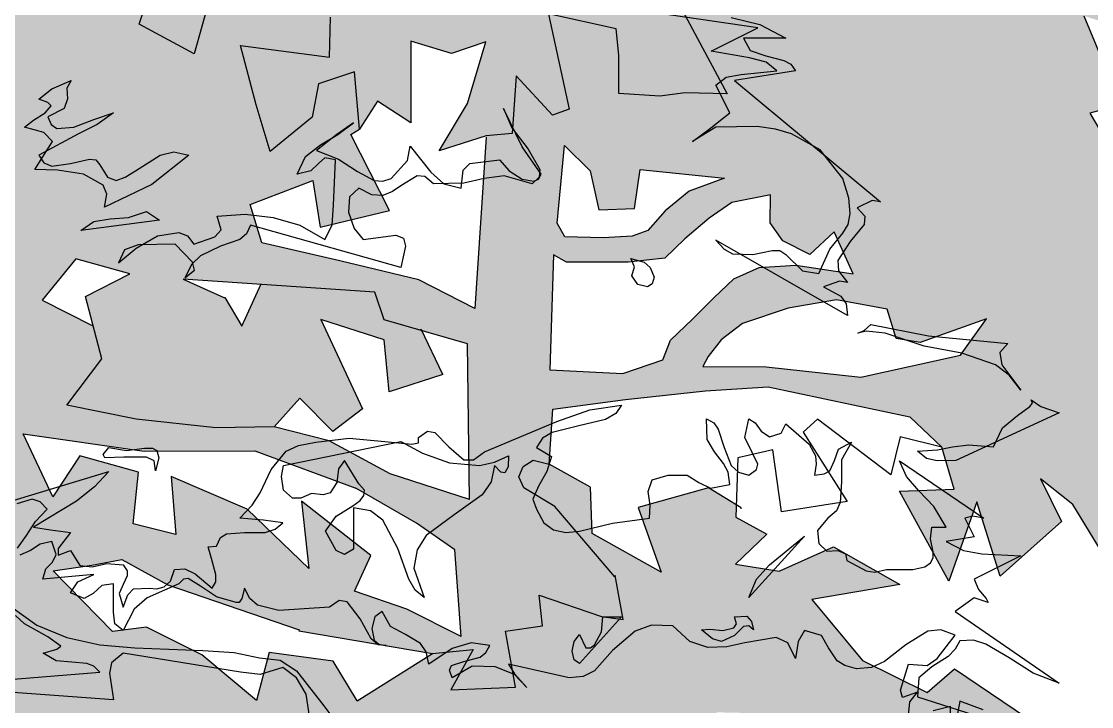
# Model space of a CAD drawing. Header units: millimetres. Extents: x 2403 to 72627, y 1744 to 50777.
# Drawn here: x 15337 to 19769, y 9910 to 12746 of the extents above; entities that cross this region are included whole.
import ezdxf

# ---------------------------------------------------------------- set-up
doc = ezdxf.new("R2010")
doc.units = ezdxf.units.MM
doc.layers.add('dwgmodels.com', color=250, linetype='Continuous')

# ---------------------------------------------------------------- blocks, each defined once
blk = doc.blocks.new('K15-2')
at = {"linetype": 'Continuous'}
for points in [[(704.14, 1653.87), (870.64, 1704.37), (859.64, 1692.37), (845.64, 1681.37), (812.64, 1661.37), (825.64, 1659.37), (841.14, 1657.37), (831.64, 1644.87), (831.64, 1639.87), (841.14, 1643.37), (848.14, 1631.87), (857.64, 1630.87), (869.14, 1633.37), (881.64, 1632.37), (884.64, 1627.87), (884.64, 1623.87), (881.64, 1617.37), (878.64, 1610.37), (881.64, 1599.87), (885.14, 1609.37), (889.64, 1613.87), (901.64, 1614.37), (907.64, 1613.87), (913.14, 1615.37), (918.14, 1619.87), (921.14, 1628.87), (929.14, 1629.37), (937.14, 1625.37), (950.14, 1614.37), (953.14, 1619.37), (953.14, 1624.87), (949.64, 1637.37), (947.14, 1646.37), (953.64, 1646.87), (956.64, 1653.37), (961.14, 1656.37), (975.14, 1657.37), (991.14, 1657.37), (998.64, 1659.87), (1004.64, 1664.87), (989.64, 1666.87), (971.64, 1668.37), (981.14, 1678.37), (987.14, 1687.87), (995.64, 1705.87), (1007.14, 1719.87), (1016.64, 1724.37), (1030.14, 1726.87), (1055.64, 1729.87), (1083.14, 1727.37), (1104.14, 1725.37), (1109.14, 1726.37), (1109.14, 1730.37), (1116.14, 1735.37), (1121.64, 1734.37), (1132.64, 1723.37), (1144.14, 1713.37), (1151.64, 1713.37), (1160.14, 1719.37), (1215.64, 1742.87), (1241.14, 1751.87), (1265.64, 1755.37), (1261.14, 1748.87), (1253.14, 1744.37), (1232.64, 1739.37), (1212.14, 1734.37), (1204.64, 1729.87), (1200.14, 1722.87), (1211.64, 1715.87), (1208.14, 1704.37), (1201.64, 1692.87), (1197.14, 1682.87), (1200.14, 1675.37), (1205.64, 1664.87), (1213.14, 1659.37), (1222.64, 1657.37), (1233.14, 1658.37), (1258.64, 1664.37), (1287.14, 1668.37), (1287.64, 1678.37), (1286.14, 1688.87), (1289.14, 1697.87), (1301.64, 1701.37), (1316.14, 1701.37), (1325.14, 1695.87), (1334.14, 1691.37), (1349.14, 1694.37), (1347.64, 1703.87), (1344.14, 1710.37), (1337.14, 1719.37), (1331.64, 1728.87), (1331.14, 1744.87), (1336.64, 1741.87), (1340.14, 1736.87), (1344.64, 1722.87), (1350.14, 1708.87), (1355.64, 1703.87), (1363.64, 1701.37), (1369.64, 1705.87), (1370.64, 1709.87), (1366.14, 1718.87), (1360.64, 1730.37), (1363.64, 1744.87), (1368.64, 1741.87), (1373.14, 1735.37), (1379.64, 1730.87), (1388.64, 1733.87), (1392.14, 1740.87), (1410.14, 1725.37), (1415.14, 1716.37), (1415.64, 1709.87), (1414.14, 1701.37), (1421.64, 1702.37), (1426.14, 1704.87), (1429.64, 1712.87), (1432.64, 1721.37), (1442.64, 1726.87), (1435.14, 1713.37), (1435.14, 1696.37), (1434.14, 1680.37), (1431.14, 1673.87), (1424.64, 1668.37), (1416.64, 1658.87), (1417.64, 1648.87), (1423.64, 1642.87), (1432.14, 1643.37), (1438.14, 1640.87), (1439.14, 1635.87), (1454.14, 1627.87), (1460.64, 1626.87), (1469.64, 1628.87), (1490.14, 1628.87), (1499.14, 1630.87), (1503.64, 1633.87), (1505.64, 1637.87), (1505.64, 1642.37), (1503.64, 1652.37), (1504.64, 1661.37), (1515.64, 1661.37), (1506.14, 1677.37), (1494.64, 1689.37), (1485.14, 1700.37), (1479.64, 1712.37), (1544.64, 1668.37), (1536.14, 1669.87), (1530.14, 1668.37), (1537.14, 1653.87), (1515.64, 1650.37), (1529.14, 1643.37), (1543.14, 1640.87), (1573.14, 1639.37), (1537.14, 1621.37), (1540.64, 1613.37), (1546.64, 1606.37), (1548.14, 1603.37), (1537.14, 1606.87), (1522.64, 1596.37), (1602.64, 1541.37), (1582.64, 1548.87), (1564.14, 1560.87), (1546.14, 1571.37), (1536.64, 1574.37), (1526.14, 1573.87), (1522.64, 1567.37), (1517.14, 1561.87), (1504.64, 1553.87), (1494.64, 1545.37), (1493.64, 1530.87), (1606.14, 1494.87)], [(1544.14, 1520.87), (1526.14, 1527.37), (1524.14, 1516.37)], [(1519.14, 1516.37), (1519.14, 1523.37), (1505.64, 1519.87)], [(1486.64, 1516.37), (1487.64, 1526.87), (1493.64, 1534.37), (1482.14, 1530.37), (1480.64, 1535.87), (1486.64, 1555.87), (1501.14, 1554.87), (1508.64, 1560.37), (1522.64, 1578.37), (1511.64, 1582.37), (1501.64, 1581.37), (1484.64, 1570.87), (1468.14, 1557.87), (1458.14, 1553.37), (1446.64, 1552.37), (1437.64, 1554.87), (1431.64, 1558.37), (1425.14, 1568.37), (1419.64, 1577.87), (1406.64, 1581.87), (1401.64, 1573.37), (1399.64, 1560.37), (1393.64, 1572.37), (1384.64, 1576.37), (1360.64, 1572.37), (1346.64, 1569.37), (1332.14, 1568.87), (1318.14, 1573.37), (1305.14, 1585.37), (1288.64, 1585.87), (1276.14, 1581.37), (1258.64, 1566.37), (1244.64, 1550.87), (1236.14, 1546.37), (1225.14, 1545.37), (1178.64, 1555.87), (1183.14, 1548.37), (1192.64, 1537.87), (1183.14, 1547.87), (1168.14, 1553.87), (1150.64, 1554.37), (1135.14, 1545.37), (1133.14, 1551.37), (1134.64, 1554.87), (1144.14, 1557.87), (1156.64, 1561.37), (1161.14, 1564.87), (1164.14, 1570.37), (1149.64, 1572.37), (1135.14, 1567.87), (1117.14, 1555.87), (1115.14, 1565.37), (1110.64, 1571.87), (1099.14, 1578.87), (1087.64, 1584.87), (1081.14, 1596.37), (1075.64, 1592.37), (1073.14, 1583.37), (1075.14, 1574.37), (1078.64, 1571.37), (1084.14, 1570.37), (1078.14, 1570.87), (1072.64, 1575.37), (1064.14, 1590.87), (1054.14, 1603.87), (1048.14, 1604.87), (1040.64, 1599.87), (1001.64, 1597.37), (985.14, 1601.37), (979.14, 1606.37), (975.14, 1614.37), (973.14, 1606.37), (971.14, 1603.37), (968.64, 1603.37), (953.64, 1607.87), (941.14, 1615.87), (931.64, 1621.87), (928.14, 1621.37), (924.64, 1617.87), (900.14, 1606.87), (890.14, 1598.37), (881.64, 1581.87), (875.14, 1586.87), (874.14, 1595.87), (874.14, 1617.87), (865.14, 1616.37), (858.64, 1610.37), (851.64, 1606.37), (841.14, 1610.87), (846.64, 1619.37), (859.14, 1624.87), (819.64, 1621.37), (822.14, 1629.37), (827.14, 1634.37), (830.14, 1640.37), (826.64, 1650.37), (817.64, 1648.37), (810.14, 1643.37), (802.14, 1639.87)], [(800.14, 1645.37), (807.14, 1654.87), (814.14, 1665.87), (823.14, 1675.37), (817.64, 1680.87), (811.64, 1682.87), (799.64, 1679.37)], [(1350.14, 2053.87), (1372.14, 2048.37), (1392.14, 2037.87), (1359.64, 2037.87), (1364.64, 2028.37), (1376.64, 2024.37), (1390.64, 2020.87), (1396.14, 2017.87), (1399.64, 2012.87), (1352.64, 2005.37), (1465.14, 1911.87), (1458.64, 1912.87), (1447.14, 1907.37), (1453.14, 1900.87), (1452.64, 1894.37), (1441.64, 1881.37), (1432.14, 1866.87), (1432.64, 1858.87), (1439.64, 1849.87), (1433.64, 1850.87), (1421.14, 1846.37), (1434.64, 1839.37), (1438.64, 1833.37), (1439.64, 1824.37), (1338.14, 1882.37), (1344.64, 1875.37), (1351.14, 1871.87), (1366.64, 1871.37), (1381.64, 1874.37), (1387.64, 1874.37), (1392.14, 1871.37), (1405.14, 1858.87), (1417.64, 1856.87), (1426.14, 1875.37), (1436.14, 1887.87), (1440.14, 1894.37), (1441.64, 1902.87), (1440.64, 1914.87), (1436.14, 1929.87), (1418.64, 1951.87), (1396.64, 1964.37), (1384.14, 1967.87), (1370.14, 1969.87), (1338.14, 1969.37), (1320.14, 1958.37), (1333.14, 1967.87), (1349.14, 1980.37), (1338.14, 2001.87), (1346.14, 2007.87), (1357.64, 2009.87), (1385.14, 2012.87), (1377.14, 2019.37), (1364.14, 2022.87), (1334.64, 2027.87), (1370.64, 2045.87), (1302.14, 2055.87)], [(841.64, 2005.37), (838.14, 1999.37), (838.64, 1991.37), (836.14, 1983.87), (823.64, 1977.37), (826.14, 1971.37), (830.64, 1968.37), (843.64, 1969.37), (859.14, 1975.37), (874.14, 1980.37), (861.64, 1971.37), (847.14, 1964.37), (816.64, 1947.87), (820.64, 1941.87), (826.64, 1939.37), (841.14, 1941.37), (855.64, 1944.87), (860.64, 1944.37), (863.64, 1940.37), (869.64, 1930.87), (876.14, 1928.37), (883.14, 1930.87), (891.14, 1935.87), (910.14, 1947.87), (920.64, 1950.37), (932.14, 1947.87), (903.64, 1925.37), (867.14, 1907.87), (869.14, 1917.87), (866.14, 1924.87), (851.14, 1933.37), (831.14, 1936.37), (813.64, 1936.87), (827.14, 1958.37), (820.64, 1965.37), (805.64, 1969.37), (812.64, 1974.87), (821.64, 1980.37), (826.14, 1985.87), (823.64, 1988.37), (816.64, 1990.87), (826.64, 1998.87), (841.64, 2005.37)], [(1174.64, 1983.87), (1181.14, 1968.87), (1193.64, 1952.37), (1202.64, 1936.87), (1202.14, 1930.87), (1196.64, 1925.87), (1175.14, 1931.87), (1159.64, 1929.87), (1144.14, 1926.37), (1120.64, 1925.87), (1114.14, 1931.37), (1108.14, 1931.87), (1095.64, 1924.37), (1089.14, 1919.87), (1081.64, 1916.87), (1073.14, 1917.37), (1063.14, 1922.37), (1056.14, 1915.87), (1055.14, 1903.87), (1059.64, 1891.37), (1066.64, 1882.87), (1091.64, 1886.37), (1097.64, 1883.87), (1099.14, 1877.87), (1095.64, 1861.37), (979.64, 1893.87), (976.64, 1887.37), (971.64, 1882.87), (956.64, 1877.87), (941.14, 1870.37), (934.64, 1863.87), (929.14, 1853.37), (936.64, 1859.37), (935.14, 1865.37), (921.64, 1879.37), (893.14, 1878.87), (882.64, 1874.87), (878.14, 1864.87), (891.64, 1876.37), (908.14, 1885.87), (924.64, 1888.37), (931.14, 1885.87), (936.14, 1879.37), (952.14, 1884.87), (957.14, 1890.37), (954.14, 1900.87), (975.64, 1902.37), (997.14, 1899.87), (1017.64, 1893.87), (1037.14, 1882.87), (1042.64, 1893.87), (1043.64, 1909.37), (1045.14, 1944.37), (1037.14, 1945.87), (1032.14, 1941.37), (1026.14, 1935.87), (1015.64, 1933.37), (1022.14, 1946.87), (1033.64, 1955.87), (1047.14, 1963.87), (1059.14, 1972.87), (1046.14, 1963.87), (1030.64, 1951.37), (1047.64, 1944.87), (1062.14, 1935.37), (1075.14, 1928.37), (1081.64, 1927.87), (1088.14, 1929.87), (1100.64, 1943.87), (1102.64, 1954.87), (1118.64, 1934.87), (1128.64, 1925.87), (1142.14, 1922.37), (1143.64, 1936.37), (1148.64, 1941.37), (1171.64, 1944.37), (1179.14, 1935.87), (1189.14, 1929.37), (1198.14, 1927.87), (1201.64, 1929.37), (1203.64, 1933.37), (1189.14, 1954.37), (1174.64, 1983.87)], [(899.64, 1904.37), (909.64, 1897.87), (849.14, 1889.87), (859.14, 1896.87), (871.64, 1898.87), (885.64, 1899.87), (899.64, 1904.37)], [(1272.64, 1868.37), (1283.14, 1865.37), (1287.64, 1861.37), (1290.64, 1853.87), (1289.14, 1848.87), (1285.64, 1846.37), (1278.14, 1848.37), (1273.64, 1854.87), (1275.64, 1861.87), (1272.64, 1868.37)], [(1457.64, 1817.37), (1502.14, 1808.87), (1563.14, 1802.87), (1557.14, 1795.87), (1558.64, 1786.37), (1573.14, 1766.87), (1564.14, 1778.37), (1553.64, 1786.37), (1527.64, 1795.37), (1498.64, 1800.87), (1468.64, 1810.87), (1454.14, 1812.37), (1447.64, 1810.87), (1452.64, 1812.87), (1457.64, 1817.37)], [(1581.14, 1759.37), (1588.64, 1754.37), (1602.64, 1749.37), (1523.14, 1712.87), (1508.64, 1712.37), (1500.64, 1714.37), (1493.64, 1719.87), (1509.14, 1720.87), (1520.64, 1723.37), (1533.14, 1724.87), (1552.14, 1723.37), (1559.14, 1737.87), (1570.64, 1747.37), (1580.14, 1754.37), (1582.14, 1756.87), (1581.14, 1759.37)], [(1095.64, 1727.37), (1112.14, 1718.37), (1133.14, 1710.87), (1156.14, 1708.87), (1167.64, 1711.37), (1178.64, 1716.37), (1178.14, 1707.87), (1175.64, 1703.37), (1172.64, 1703.87), (1167.64, 1708.87), (1165.14, 1696.37), (1158.14, 1686.37), (1136.64, 1670.87), (1115.14, 1654.87), (1108.14, 1643.87), (1105.64, 1629.87), (1113.64, 1607.37), (1106.64, 1612.87), (1101.64, 1621.37), (1093.14, 1644.87), (1081.64, 1666.87), (1072.14, 1673.87), (1059.14, 1676.37), (1059.14, 1644.37), (1052.14, 1640.37), (1045.64, 1643.37), (1037.64, 1658.37), (1045.64, 1669.87), (1058.64, 1677.87), (1064.14, 1681.87), (1067.14, 1685.87), (1067.64, 1689.87), (1063.14, 1694.87), (1052.14, 1712.87), (1047.64, 1706.37), (1046.14, 1695.87), (1041.14, 1687.87), (1035.64, 1686.37), (1026.64, 1687.37), (1018.64, 1683.87), (1012.14, 1683.87), (1005.14, 1689.87), (1003.64, 1700.37), (1005.14, 1708.87), (1095.64, 1727.37)], [(870.64, 1722.87), (884.14, 1720.37), (898.14, 1722.37), (904.14, 1722.37), (907.64, 1720.37), (909.14, 1714.87), (906.64, 1704.87), (905.64, 1712.37), (899.64, 1715.37), (882.14, 1715.37), (867.64, 1714.87), (866.14, 1717.37), (870.64, 1722.87)], [(1406.64, 1654.37), (1363.64, 1607.37), (1369.64, 1621.37), (1379.64, 1632.37), (1406.64, 1654.37)], [(795.14, 1600.37), (815.14, 1585.87), (838.14, 1576.37), (863.64, 1570.87), (890.64, 1568.37), (943.14, 1566.37), (967.14, 1564.87), (986.64, 1560.87), (1002.64, 1558.87), (1015.14, 1550.87), (1036.14, 1523.87), (1047.14, 1509.37)], [(1025.14, 1515.87), (1022.64, 1532.87), (1015.14, 1545.37), (1004.64, 1553.37), (987.14, 1547.87), (972.14, 1549.87), (881.64, 1564.37), (872.64, 1556.87), (871.14, 1548.87), (874.14, 1528.37), (730.14, 1538.87), (863.64, 1549.87), (859.14, 1554.37), (853.64, 1556.37), (842.14, 1557.37), (830.14, 1558.37), (820.14, 1564.37), (830.64, 1567.37), (833.64, 1569.87), (823.64, 1576.87), (805.64, 1586.87), (798.64, 1593.37)], [(1251.14, 1592.37), (1265.64, 1592.37), (1233.14, 1556.37), (1229.14, 1559.37), (1227.64, 1565.87), (1229.14, 1573.37), (1233.14, 1578.87), (1238.14, 1568.37), (1241.64, 1568.37), (1244.64, 1570.87), (1250.14, 1580.87), (1251.14, 1592.37)], [(1352.64, 1592.37), (1362.14, 1592.87), (1365.64, 1588.87), (1367.14, 1582.37), (1363.64, 1585.37), (1359.64, 1584.87), (1352.64, 1577.87), (1342.64, 1573.37), (1335.64, 1575.37), (1327.14, 1582.37), (1333.64, 1582.87), (1343.64, 1581.87), (1352.14, 1583.87), (1354.14, 1586.87), (1352.64, 1592.37)]]:
    blk.add_lwpolyline(points, dxfattribs=at)
blk = doc.blocks.new('I_SITE2D_TREE_ELEV_Deciduous 4_P')
at = {"color": 0, "linetype": 'ByBlock', "lineweight": -2}
for points in [[(4.1773, 16.0931), (4.4097, 15.5363), (4.215, 15.4856), (4.3753, 15.2136)], [(4.3705, 12.6125), (4.1095, 13.0386), (3.9062, 13.1994), (4.0376, 12.9339), (3.6557, 12.5919), (3.5081, 13.0555), (3.335, 12.5593), (3.0256, 13.1215), (3.3677, 13.1343), (3.2911, 13.3971), (3.03, 13.4628), (2.9706, 13.2254), (2.5119, 13.5717), (2.424, 13.4919), (2.6983, 13.0583), (2.2868, 12.994), (2.2333, 13.3809), (2.0147, 13.3314), (2.002, 12.9596), (2.196, 12.8542), (2, 12.6663), (2.2741, 12.6222), (2.6126, 12.7742), (3.0268, 12.5381), (2.4766, 12.4444), (2.7947, 12.0636), (3.1986, 11.864), (3.3687, 12.012), (3.9737, 11.6037)], [(1.5914, 16.2722), (1.949, 15.6064), (1.685, 15.6122), (1.5278, 15.5906), (1.2713, 15.6081), (1.2708, 15.8483), (1.2546, 16.0121), (0.8386, 16.1041)], [(0.8318, 16.1045), (0.9594, 15.5098), (0.8563, 15.4718), (0.6279, 15.7179), (0.6279, 15.7179), (0.6038, 15.3587), (0.4417, 15.3425), (0.1472, 15.2485), (0.3245, 15.5454), (0.4391, 15.9311), (0.2245, 15.8574), (-0.0292, 15.9348), (-0.0296, 15.4252), (-0.2393, 15.5605), (-0.3507, 15.3857), (-0.3816, 15.7423), (-0.6065, 15.6691), (-0.6474, 15.46), (-0.91, 15.2444), (-0.9972, 15.5368), (-1.0943, 15.9087), (-0.5385, 15.834), (-0.5332, 16.0859)], [(-1.2897, 16.1995), (-1.3851, 15.8557), (-1.7297, 16.0404), (-1.7297, 16.0404), (-1.6174, 16.3782)], [(0.4414, 15.3356), (0.371, 14.2631), (0.0193, 14.443), (-0.4743, 14.5628), (-0.9613, 14.6754), (-1.034, 14.914), (-0.6424, 15.0633), (-0.5963, 14.7729), (-0.164, 14.8774), (-0.4055, 15.3523), (-0.3507, 15.3857)], [(0.1711, 13.8523), (-0.1653, 13.7432), (-0.1977, 14.0691), (-0.5931, 14.1962), (-0.3317, 13.6362), (-0.5186, 13.4959), (-0.7249, 13.7032), (-0.8844, 13.5255), (-1.2502, 13.519), (-1.747, 13.5721), (-2.1804, 13.6598), (-1.9622, 13.9496), (-2.0637, 14.3388), (-1.7874, 14.4817), (-2.1244, 14.5751), (-2.3359, 14.3159), (-2.0192, 14.1565)], [(0.3378, 13.0704), (0.3245, 14.044), (-0.1968, 14.1943), (-0.2555, 14.3653), (-1.4528, 14.4468), (-1.1991, 14.3334), (-1.194, 14.3331), (-1.0877, 14.153), (-0.9668, 14.4183)], [(0.1711, 13.8523), (0.0337, 14.1352)], [(2.0355, 13.0129), (2.0357, 13.0181), (1.8307, 13.1429), (1.3923, 13.0198), (1.536, 12.6165), (1.1032, 12.8586), (1.093, 13.1474), (0.8357, 13.2919), (0.8573, 13.634), (1.3116, 13.6963), (1.8118, 13.7495), (2.2041, 13.7736), (3.0892, 13.5869), (3.2911, 13.3971)], [(0.3378, 13.0704), (-0.159, 13.2316), (-0.5403, 13.4369), (-0.8844, 13.5255)], [(-0.3813, 12.4975), (-0.2796, 12.7209), (-0.7145, 13.0609), (-0.6679, 12.6383), (-1.0533, 13.0102), (-1.5292, 13.2133), (-1.4985, 12.8515), (-1.7663, 12.9192), (-1.732, 13.2419), (-2.0994, 13.3436), (-2.2679, 13.0874), (-2.4532, 13.4807), (-1.6965, 13.3723), (-1.0049, 13.3751), (-0.3744, 13.1407)], [(-0.3661, 11.8121), (-0.5155, 12.0595), (-0.9161, 12.1148), (-0.9958, 11.8132), (-1.3373, 12.099), (-1.6825, 12.2717), (-1.8948, 12.2459), (-2.2661, 12.6241), (-2.0241, 12.6605), (-1.8372, 12.6944), (-1.5496, 12.5365), (-0.7291, 12.2568), (-0.7295, 12.25), (0.1063, 12.1086), (0.3597, 12.1325), (0.2206, 11.8801), (0.6246, 11.8967), (0.5625, 12.248), (0.7923, 12.2799), (0.7724, 12.473), (1.1623, 12.3393), (1.2987, 12.3208), (1.2467, 12.5944), (1.2463, 12.5875), (0.871, 13.0259), (0.6776, 13.1433), (0.6448, 13.2118), (0.6719, 13.2757), (0.7339, 13.3157), (0.8357, 13.2919)], [(0.2846, 12.2133), (0.2454, 12.7557), (0.0064, 12.9233), (-0.3744, 13.1407)], [(0.2846, 12.2133), (-0.0555, 12.3858), (-0.3813, 12.4975)], [(-0.3661, 11.8121), (0.1063, 12.1086)]]:
    blk.add_lwpolyline(points, dxfattribs=at)
for points in [[(0.884, 14.7979), (0.9313, 15.2829), (1.0919, 15.1242), (1.1454, 14.8814), (1.3689, 14.8895), (1.4046, 15.1332), (1.9305, 15.0788), (1.7104, 14.9984), (1.5603, 14.8735), (1.4515, 14.7517), (1.3536, 14.7153), (1.173, 14.7051), (0.9331, 14.7114)], [(0.84, 13.8802), (1.2953, 13.8584), (1.5448, 13.9425), (1.5936, 14.0671), (1.732, 14.1978), (1.8637, 14.3304), (1.9895, 14.4496), (2.1491, 14.5209), (2.3779, 14.5339), (2.7357, 14.4807), (2.6162, 14.7439), (2.6162, 14.7439), (2.4653, 14.6018), (2.2961, 14.6872), (2.2173, 14.799), (2.2189, 14.974), (1.9763, 14.9256), (1.8344, 14.8294), (1.6841, 14.6994), (1.5581, 14.5785), (1.3287, 14.5534), (0.9444, 14.5547), (0.8625, 14.5999)], [(1.795, 13.9013), (1.795, 13.9013), (2.1913, 13.8994), (2.7836, 13.835), (3.408, 13.9731), (3.5699, 14.2004), (3.1544, 14.0522), (3.0046, 14.0766), (2.9482, 14.2595), (2.6318, 14.3176), (2.329, 14.2652), (2.043, 14.1708), (1.9112, 14.069), (1.829, 13.9649)]]:
    blk.add_lwpolyline(points, close=True, dxfattribs=at)
blk = doc.blocks.new('*U8')
at = {"layer": 'dwgmodels.com', "color": 69, "linetype": 'Continuous', "lineweight": -3, "xscale": 663.9147824727843, "yscale": 663.9147824727843, "zscale": 663.9147824727843}
blk.add_blockref('I_SITE2D_TREE_ELEV_Deciduous 4_P', (0, 0), dxfattribs=at)
blk = doc.blocks.new('tree 1 side')
at = {"lineweight": -2}
h = blk.add_hatch(color=256, dxfattribs=at)
h.dxf.hatch_style = 1
h.set_gradient(color1=(0, 127, 31), one_color=1, tint=1, name='SPHERICAL')
h.paths.add_polyline_path([(0.1229, 4.7235), (0.0064, 4.783), (-0.1571, 4.8227), (-0.3184, 4.86), (-0.3424, 4.939), (-0.2127, 4.9885), (-0.1975, 4.8923), (-0.0543, 4.9269), (-0.1343, 5.0841), (-0.1161, 5.0952), (-0.1264, 5.2133), (-0.2008, 5.1891), (-0.2144, 5.1198), (-0.3014, 5.0484), (-0.3302, 5.1453), (-0.3624, 5.2684), (-0.1783, 5.2437), (-0.1766, 5.3271), (-0.3037, 5.3309), (-0.2181, 5.4087), (-0.3457, 5.4864), (-0.4271, 5.3647), (-0.4587, 5.2509), (-0.5728, 5.312), (-0.5356, 5.4239), (-0.4884, 5.4972), (-0.5596, 5.5524), (-0.6067, 5.483), (-0.6331, 5.4303), (-0.6831, 5.6316), (-0.7667, 5.6657), (-0.7899, 5.5594), (-0.7355, 5.4869), (-0.7039, 5.3979), (-0.7909, 5.41), (-0.8497, 5.4748), (-0.9212, 5.476), (-0.884, 5.5895), (-0.9809, 5.6777), (-0.9742, 5.4507), (-1.0605, 5.5105), (-1.1108, 5.5885), (-1.191, 5.6224), (-1.2503, 5.5815), (-1.2949, 5.5297), (-1.2866, 5.7361), (-1.2334, 5.7319), (-1.2523, 5.8362), (-1.2945, 5.7865), (-1.2549, 5.9835), (-1.3637, 6.0842), (-1.4265, 6.1367), (-1.4813, 6.0381), (-1.6249, 6.104), (-1.524, 5.847), (-1.5919, 6.0054), (-1.733, 6.0144), (-1.6059, 5.7975), (-1.7018, 5.7879), (-1.7381, 5.909), (-1.8771, 5.9475), (-1.7883, 5.8102), (-1.7474, 5.6668), (-2.0337, 5.7521), (-1.8768, 5.6236), (-2.0209, 5.6521), (-1.9898, 5.4716), (-1.8354, 5.4562), (-1.8475, 5.3693), (-1.8039, 5.3655), (-1.9299, 5.1806), (-1.7176, 5.2579), (-1.6626, 5.3269), (-1.5754, 5.2727), (-1.7187, 5.1523), (-1.6034, 5.0212), (-1.5587, 5.123), (-1.4858, 5.1513), (-1.4541, 5.1117), (-1.5523, 5.009), (-1.579, 4.9149), (-1.3865, 4.8994), (-1.3171, 5.0199), (-1.243, 4.9521), (-1.2987, 4.9054), (-1.3775, 4.8035), (-1.2948, 4.8216), (-1.191, 4.7928), (-1.237, 4.5342), (-1.5394, 4.7794), (-1.4462, 4.6499), (-1.587, 4.6646), (-1.5648, 4.7488), (-1.6707, 4.78), (-1.7854, 4.8412), (-1.7695, 4.6734), (-1.919, 4.5789), (-1.7861, 4.6123), (-1.9076, 4.3198), (-1.7832, 4.507), (-1.8268, 4.3102), (-1.7212, 4.4739), (-1.6323, 4.4657), (-1.7457, 4.2944), (-1.5892, 4.2869), (-1.5068, 4.3823), (-1.5214, 4.4921), (-1.3351, 4.4434), (-1.4215, 4.418), (-1.3494, 4.2276), (-1.2234, 4.4023), (-1.0994, 4.3349), (-1.1273, 4.4636), (-0.877, 4.4453), (-0.8784, 4.2504), (-1.0036, 4.3098), (-1.0835, 4.2506), (-1.1835, 4.2037), (-1.282, 4.0931), (-1.1234, 3.9997), (-0.9408, 4.0267), (-0.8521, 3.9332), (-0.9701, 3.7951), (-0.8275, 3.8184), (-0.8733, 3.6933), (-0.6722, 3.7035), (-0.6219, 3.5437), (-0.6128, 3.6984), (-0.5208, 3.6622), (-0.4371, 3.6644), (-0.5154, 3.7733), (-0.4169, 3.7549), (-0.2052, 3.8203), (-0.1096, 3.8237), (-0.1659, 3.6809), (-0.0508, 3.6754), (-0.0727, 3.5969), (0.0546, 3.6328), (0.1186, 3.8071), (0.2035, 3.7871), (0.1362, 3.6767), (0.2181, 3.5949), (0.3584, 3.616), (0.3549, 3.7576), (0.4589, 3.8521), (0.6208, 3.8267), (0.6237, 3.8879), (0.7094, 3.8861), (0.8158, 3.7815), (0.8986, 3.6838), (1.0865, 3.5373), (1.0124, 3.5329), (0.9277, 3.5074), (0.8928, 3.5625), (0.7812, 3.5224), (0.8522, 3.4275), (0.7923, 3.4224), (0.9583, 3.3525), (0.874, 3.2531), (0.983, 3.2519), (0.9854, 3.254), (1.1515, 3.1506), (1.0877, 3.2309), (1.0586, 3.3357), (1.1743, 3.2467), (1.3048, 3.1966), (1.2372, 3.3971), (1.3597, 3.2974), (1.5157, 3.2803), (1.4057, 3.3452), (1.3524, 3.441), (1.3366, 3.5275), (1.204, 3.5356), (1.0546, 3.6184), (1.1295, 3.6528), (1.1128, 3.8366), (1.316, 3.8428), (1.1156, 3.978), (1.0593, 3.929), (0.9255, 3.9951), (0.8202, 4.1211), (1.0024, 4.1522), (0.8652, 4.2304), (0.7531, 4.1801), (0.6623, 4.1946), (0.7272, 4.2569), (0.663, 4.2918), (0.6639, 4.3174), (0.6063, 4.3525), (0.4611, 4.3117), (0.5087, 4.1782), (0.3653, 4.2583), (0.362, 4.354), (0.2768, 4.4018), (0.243, 4.4097), (0.2225, 4.3965), (0.2136, 4.3753), (0.2244, 4.3526), (0.2884, 4.3138), (0.4127, 4.1686), (0.4128, 4.1708), (0.4301, 4.0802), (0.3849, 4.0864), (0.2558, 4.1306), (0.2624, 4.0667), (0.1863, 4.0561), (0.2068, 3.9398), (0.073, 3.9343), (0.1191, 4.0179), (0.0352, 4.01), (-0.1212, 3.9118), (-0.1707, 3.9937), (-0.3034, 4.012), (-0.3298, 3.9121), (-0.4429, 4.0068), (-0.5572, 4.064), (-0.6275, 4.0554), (-0.7505, 4.1807), (-0.6703, 4.1927), (-0.6084, 4.204), (-0.5132, 4.1517), (-0.2415, 4.059), (-0.2416, 4.0568), (0.0352, 4.01), (0.1191, 4.0179), (0.073, 3.9343), (0.2068, 3.9398), (0.1863, 4.0561), (0.2624, 4.0667), (0.2558, 4.1306), (0.3849, 4.0864), (0.4301, 4.0802), (0.4134, 4.1677), (0.2884, 4.3138), (0.2244, 4.3526), (0.2136, 4.3753), (0.2225, 4.3965), (0.243, 4.4097), (0.2768, 4.4018), (0.2839, 4.5151), (0.4344, 4.5358), (0.6, 4.5534), (0.7299, 4.5613), (1.023, 4.4995), (1.0899, 4.4366), (1.1153, 4.3496), (1.002, 4.3454), (1.1044, 4.1592), (1.1618, 4.3235), (1.2106, 4.17), (1.3371, 4.2833), (1.2936, 4.3712), (1.3609, 4.3179), (1.4474, 4.1768), (1.5009, 4.0845), (1.5532, 4.1797), (1.6123, 4.1689), (1.7512, 4.0787), (1.6909, 4.2782), (1.6102, 4.3736), (1.77, 4.3523), (1.7768, 4.2446), (1.8025, 4.1518), (1.877, 4.2613), (1.917, 4.1344), (2.0527, 4.108), (2.1862, 4.1073), (2.1019, 4.175), (2.0372, 4.2838), (2.1457, 4.3064), (2.073, 4.3195), (1.9905, 4.3872), (1.9245, 4.504), (2.0659, 4.5012), (1.9172, 4.6015), (1.8698, 4.6913), (1.8313, 4.6335), (1.8213, 4.5925), (1.7453, 4.6177), (1.7949, 4.7409), (1.7342, 4.7177), (1.638, 4.7501), (1.5947, 4.7124), (1.6481, 4.6303), (1.5876, 4.5656), (1.4517, 4.6341), (1.437, 4.7899), (1.5582, 4.7801), (1.4958, 4.8547), (1.4822, 4.9372), (1.7, 4.883), (1.6073, 5.0227), (1.5345, 5.0796), (1.4891, 5.0818), (1.4489, 5.0382), (1.3959, 5.1283), (1.4603, 5.1451), (1.3834, 5.3295), (1.5636, 5.2731), (1.516, 5.1441), (1.659, 5.1054), (1.6384, 5.2559), (1.6481, 5.327), (1.7386, 5.3068), (1.8171, 5.249), (1.745, 5.1928), (1.9249, 5.1268), (2.047, 5.1845), (1.9648, 5.2601), (1.9248, 5.3734), (2.0769, 5.2746), (2.0447, 5.3867), (2.0408, 5.3877), (1.9208, 5.5048), (1.7932, 5.4968), (1.801, 5.4112), (1.6886, 5.4722), (1.7234, 5.5342), (1.6671, 5.5585), (1.5597, 5.5222), (1.5375, 5.6403), (1.633, 5.7232), (1.6632, 5.6422), (1.7585, 5.6041), (1.7463, 5.6803), (1.8382, 5.6418), (1.9178, 5.5607), (1.9315, 5.6794), (1.8753, 5.7991), (1.9208, 5.835), (2.0601, 5.7544), (2.0008, 5.5965), (2.1188, 5.6044), (2.155, 5.6942), (2.2133, 5.6658), (2.1851, 5.5757), (2.1723, 5.4746), (2.3296, 5.4375), (2.2566, 5.6217), (2.4529, 5.4372), (2.4951, 5.5227), (2.4954, 5.6602), (2.6372, 5.6654), (2.4307, 5.8043), (2.4389, 5.8556), (2.4905, 5.8054), (2.6863, 5.8596), (2.5194, 5.9932), (2.457, 6.1019), (2.5439, 6.0898), (2.653, 6.0425), (2.6234, 6.1235), (2.5208, 6.1881), (2.502, 6.2469), (2.7049, 6.2468), (2.5562, 6.3455), (2.4275, 6.3994), (2.3337, 6.3505), (2.3843, 6.2924), (2.2099, 6.3405), (2.259, 6.4177), (2.1756, 6.4552), (2.0081, 6.5292), (1.9246, 6.4474), (1.772, 6.465), (1.6228, 6.4221), (1.4589, 6.4402), (1.3305, 6.5833), (1.1693, 6.6348), (0.9951, 6.7347), (0.931, 6.7258), (0.877, 6.7125), (0.7908, 6.7047), (0.7157, 6.7146), (0.6527, 6.7273), (0.5457, 6.6886), (0.4367, 6.6564), (0.438, 6.7152), (0.4691, 6.7145), (0.3749, 6.906), (0.4511, 6.9199), (0.5078, 6.8098), (0.5741, 6.7469), (0.6257, 6.7803), (0.6113, 6.8605), (0.7045, 6.8481), (0.7829, 6.8244), (0.7346, 6.9421), (0.8778, 6.9773), (0.6033, 7.1075), (0.5296, 7.3122), (0.5441, 7.4013), (0.4765, 7.4006), (0.3985, 7.3503), (0.3742, 7.4254), (0.5243, 7.5693), (0.4478, 7.6327), (0.3134, 7.7323), (0.4232, 7.7827), (0.4355, 7.8736), (0.314, 7.7919), (0.2644, 7.8364), (0.3767, 7.9384), (0.2781, 8.0744), (0.3428, 8.1429), (0.2824, 8.1634), (0.2718, 8.2395), (0.285, 8.3843), (0.1018, 8.2261), (0.1712, 8.1329), (0.0457, 7.9679), (-0.0298, 7.9221), (0.0022, 7.8069), (-0.1358, 7.8692), (-0.1937, 7.7407), (-0.242, 7.8584), (-0.2994, 7.7759), (-0.3171, 7.7029), (-0.5061, 7.7438), (-0.4544, 7.6601), (-0.3948, 7.6112), (-0.2434, 7.58), (-0.3467, 7.452), (-0.2403, 7.5145), (-0.2576, 7.404), (-0.4171, 7.477), (-0.4485, 7.4865), (-0.5459, 7.4116), (-0.6069, 7.502), (-0.7663, 7.6608), (-0.7337, 7.5581), (-0.7774, 7.5125), (-0.8637, 7.4547), (-0.9405, 7.347), (-0.8259, 7.3796), (-1.0006, 7.2203), (-0.9575, 7.0751), (-1.0718, 7.1442), (-1.1909, 7.2334), (-1.1763, 7.0878), (-1.2974, 7.0022), (-1.1825, 6.875), (-1.2819, 6.9116), (-1.3636, 6.8678), (-1.2662, 6.7898), (-1.4127, 6.6736), (-1.4974, 6.8146), (-1.5523, 6.7479), (-1.465, 6.6602), (-1.5904, 6.5349), (-1.7073, 6.586), (-1.6582, 6.4484), (-1.7435, 6.4587), (-1.8527, 6.3742), (-1.7774, 6.2854), (-1.7821, 6.2339), (-1.6938, 6.287), (-1.6061, 6.2908), (-1.5218, 6.2708), (-1.4886, 6.2175), (-1.5088, 6.1628), (-1.6338, 6.1267), (-1.6249, 6.104), (-1.4813, 6.0381), (-1.4265, 6.1367), (-1.3637, 6.0842), (-1.2549, 5.9835), (-1.2945, 5.7865), (-1.2523, 5.8362), (-1.2334, 5.7319), (-1.2866, 5.7361), (-1.2949, 5.5297), (-1.2503, 5.5815), (-1.191, 5.6224), (-1.1108, 5.5885), (-1.0605, 5.5105), (-0.9742, 5.4507), (-0.9809, 5.6777), (-0.884, 5.5895), (-0.9212, 5.476), (-0.8497, 5.4748), (-0.7909, 5.41), (-0.7039, 5.3979), (-0.7355, 5.4869), (-0.7899, 5.5594), (-0.7667, 5.6657), (-0.6831, 5.6316), (-0.6331, 5.4303), (-0.6067, 5.483), (-0.5596, 5.5524), (-0.4884, 5.4972), (-0.5356, 5.4239), (-0.5728, 5.312), (-0.4587, 5.2509), (-0.4271, 5.3647), (-0.3457, 5.4864), (-0.2181, 5.4087), (-0.3037, 5.3309), (-0.1766, 5.3271), (-0.1783, 5.2437), (-0.3624, 5.2684), (-0.3302, 5.1453), (-0.3014, 5.0484), (-0.2144, 5.1198), (-0.2008, 5.1891), (-0.1264, 5.2133), (-0.1161, 5.0952), (-0.0793, 5.1531), (-0.0098, 5.1083), (-0.0097, 5.2771), (0.0743, 5.2514), (0.1454, 5.2759), (0.1075, 5.1481), (0.0488, 5.0498), (0.1463, 5.0809)])
h.paths.add_polyline_path([(0.6813, 5.9979), (0.6016, 6.1609), (0.6751, 6.1534), (0.6995, 6.1283), (0.6769, 6.0715)], flags=16)
h.paths.add_polyline_path([(0.92, 5.9984), (0.835, 6.1696), (0.8056, 6.1374), (0.7836, 6.1402), (0.7902, 6.2774), (0.8579, 6.1963), (0.9846, 6.101), (0.9577, 6.0381)], flags=16)
h.paths.add_polyline_path([(0.2522, 5.9248), (0.1956, 5.9076), (0.2113, 6.0205), (-0.0168, 6.169), (-0.1871, 6.2209), (-0.5759, 6.3726), (-0.7661, 6.4237), (-0.9484, 6.5381), (-0.6336, 6.4609, 0.11871), (-0.6133, 6.4608), (-0.3436, 6.5245), (-0.3236, 6.4431, 0.296835), (-0.2893, 6.4109), (-0.1513, 6.3863), (-0.038, 6.3375, 0.141385), (-0.0143, 6.3345), (0.1097, 6.3538), (0.2042, 6.3351), (0.2869, 6.2698)], flags=16)
h.paths.add_polyline_path([(0.5634, 6.1928), (0.5154, 6.1889), (0.4744, 6.1988), (0.4473, 6.2143), (0.4313, 6.2588), (0.4485, 6.2859), (0.4676, 6.3048), (0.4973, 6.3091), (0.5427, 6.295), (0.6543, 6.2163)], flags=16)
h.paths.add_polyline_path([(0.7362, 6.23), (0.6738, 6.2552), (0.5675, 6.3137), (0.4645, 6.3703), (0.4071, 6.3714), (0.413, 6.4109), (0.4409, 6.459), (0.5419, 6.4445), (0.6729, 6.4024), (0.7283, 6.3497)], flags=16)
h.paths.add_polyline_path([(0.8218, 6.3077), (0.6779, 6.4595), (0.598, 6.4992), (0.5368, 6.5044), (0.4488, 6.4927), (0.4059, 6.5584), (0.4168, 6.6192), (0.4686, 6.6207), (0.5636, 6.648), (0.6246, 6.6752), (0.6942, 6.6815), (0.7413, 6.6673), (0.8142, 6.6479), (0.8858, 6.6126), (0.9298, 6.569), (0.9531, 6.5219), (0.9794, 6.4911), (1.0284, 6.4688), (1.0794, 6.4187), (1.0793, 6.3687), (1.0985, 6.32), (1.1525, 6.2839), (1.1922, 6.2359), (1.0483, 6.269), (0.9879, 6.2537), (0.9914, 6.2439)], flags=16)
h.paths.add_polyline_path([(0.0824, 5.9153), (0.0155, 5.9305), (-0.0618, 5.8944), (-0.0112, 5.9914), (-0.158, 6.082), (-0.1266, 5.9549), (-0.2225, 6.0271), (-0.234, 5.9902), (-0.2505, 5.941), (-0.2767, 5.8928), (-0.3822, 5.9337), (-0.4243, 5.9675), (-0.3158, 5.9901), (-0.4121, 6.0919), (-0.2935, 6.1584), (-0.1858, 6.1652), (-0.0252, 6.1131), (0.0704, 6.033)], flags=16)
h.paths.add_polyline_path([(0.2797, 6.3673), (0.0428, 6.4167), (-0.006, 6.431), (0.0204, 6.4831), (0.1073, 6.517), (0.1896, 6.5267), (0.2872, 6.5243), (0.2871, 6.5221)], flags=16)
h.paths.add_polyline_path([(0.6393, 4.9936), (0.5664, 4.967), (0.5167, 4.9256), (0.4807, 4.8853), (0.4483, 4.8732), (0.3885, 4.8698), (0.309, 4.8719), (0.2928, 4.9006), (0.3084, 5.0612), (0.3616, 5.0086), (0.3793, 4.9282), (0.4533, 4.9309), (0.4652, 5.0116)], flags=16)
h.paths.add_polyline_path([(-0.1762, 5.7487), (-0.2162, 5.7444), (-0.2501, 5.7364), (-0.2821, 5.7339), (-0.2271, 5.8484)], flags=16)
h.paths.add_polyline_path([(0.7348, 4.9589), (0.7343, 4.9009), (0.7604, 4.8639), (0.8164, 4.8356), (0.8664, 4.8827), (0.906, 4.7955), (0.7875, 4.8131), (0.7117, 4.8088), (0.6589, 4.7852), (0.6172, 4.7457), (0.5736, 4.7018), (0.5278, 4.6586), (0.5116, 4.6173), (0.429, 4.5894), (0.2782, 4.5967), (0.2856, 4.835), (0.3128, 4.82), (0.44, 4.8196), (0.516, 4.8279), (0.5577, 4.8679), (0.6075, 4.911), (0.6545, 4.9428)], flags=16)
h.paths.add_polyline_path([(-0.2998, 6.24), (-0.3496, 6.1969), (-0.4303, 6.1746), (-0.4928, 6.1975), (-0.4979, 6.0921), (-0.5573, 6.133), (-0.6417, 6.1149), (-0.5998, 6.2066), (-0.6846, 6.2147), (-0.776, 6.1816), (-0.7527, 6.0867), (-0.8104, 6.0792), (-0.8521, 6.2068), (-0.8156, 6.221), (-0.7626, 6.294), (-0.9474, 6.3745), (-0.9601, 6.441), (-0.8912, 6.4337), (-0.7986, 6.4094), (-0.7251, 6.3303)], flags=16)
h.paths.add_polyline_path([(-0.4053, 5.6182), (-0.5348, 5.6904), (-0.6115, 5.6662), (-0.5736, 5.7099), (-0.5552, 5.7272), (-0.5244, 5.7416), (-0.4828, 5.7436), (-0.4178, 5.7245)], flags=16)
h.paths.add_polyline_path([(0.8716, 4.7415), (0.9763, 4.7223), (0.995, 4.6617), (1.0446, 4.6536), (1.1822, 4.7027), (1.1286, 4.6274), (0.9218, 4.5817), (0.7257, 4.603), (0.5944, 4.6036), (0.6057, 4.6247), (0.6329, 4.6592), (0.6766, 4.6929), (0.7713, 4.7241)], flags=16)
h.paths.add_polyline_path([(1.6152, 6.3827), (1.763, 6.3955), (1.819, 6.4485), (2.0223, 6.2916), (1.8697, 6.2631), (1.7785, 6.3272), (1.7213, 6.356), (1.7212, 6.3537)], flags=16)
h.paths.add_polyline_path([(0.1075, 4.6509), (0.1119, 4.3285), (-0.0526, 4.3818), (-0.1789, 4.4498), (-0.2929, 4.4792), (-0.414, 4.477), (-0.5785, 4.4946), (-0.7221, 4.5237), (-0.6498, 4.6196), (-0.6675, 4.6876), (-0.7736, 4.7409), (-0.7035, 4.8268), (-0.5919, 4.7959), (-0.6834, 4.7485), (-0.6498, 4.6196), (-0.7221, 4.5237), (-0.5785, 4.4946), (-0.414, 4.477), (-0.2929, 4.4792), (-0.2401, 4.538), (-0.1718, 4.4694), (-0.1099, 4.5159), (-0.1964, 4.7013), (-0.0655, 4.6592), (-0.0547, 4.5513), (0.0567, 4.5874), (0.0125, 4.6783), (-0.0652, 4.7007), (-0.0846, 4.7573), (-0.3208, 4.7734), (-0.3602, 4.687), (-0.3949, 4.7457), (-0.4811, 4.7843), (-0.0846, 4.7573), (-0.0652, 4.7007)], flags=16)
h.paths.add_polyline_path([(-0.6003, 6.5272), (-0.6002, 6.5289), (-0.7134, 6.5263), (-0.8267, 6.5699), (-1.0012, 6.6277), (-1.0125, 6.7237), (-0.7602, 6.6758), (-0.5323, 6.5789)], flags=16)
h.paths.add_polyline_path([(-0.5543, 6.692), (-0.6797, 6.8611), (-0.5731, 6.8799)], flags=16)
h.paths.add_polyline_path([(-0.6287, 6.6814), (-0.7623, 6.7514), (-0.8664, 6.7843), (-0.9105, 6.8603), (-0.8341, 6.8765), (-0.7409, 6.8641)], flags=16)
h.paths.add_polyline_path([(-0.124, 4.3517), (0.0021, 4.2798), (0.0813, 4.2243), (0.0942, 4.0446), (-0.0184, 4.1017), (-0.1263, 4.1388), (-0.0926, 4.2127), (-0.2366, 4.3253), (-0.2212, 4.1854), (-0.3488, 4.3086), (-0.5064, 4.3758), (-0.4962, 4.256), (-0.585, 4.2784), (-0.5736, 4.3853), (-0.6953, 4.419), (-0.7511, 4.3341), (-0.8124, 4.4644), (-0.5618, 4.4285), (-0.3328, 4.4294)], flags=16)
h.paths.add_polyline_path([(-1.0134, 5.9123), (-1.0726, 5.9327), (-1.1262, 5.9296), (-1.1807, 5.918), (-1.239, 5.8651), (-1.1732, 5.9915), (-1.1731, 5.9932), (-1.0851, 6.039)], flags=16)
h.paths.add_polyline_path([(-0.4256, 7.1353), (-0.5211, 7.1814), (-0.6427, 7.1696), (-0.5971, 7.2566), (-0.5257, 7.2873), (-0.4255, 7.2683)], flags=16)
h.paths.add_polyline_path([(-1.2373, 6.2674), (-1.2901, 6.2438), (-1.3154, 6.2132), (-1.3409, 6.1445), (-1.3637, 6.1677), (-1.3922, 6.2367), (-1.3615, 6.2949)], flags=16)
at = {"layer": 'dwgmodels.com', "color": 69, "linetype": 'Continuous', "lineweight": -3, "xscale": 0.0004988080553519819, "yscale": 0.0004988080553519819, "zscale": 0.0004988080553519819}
blk.add_blockref('*U8', (0, 0), dxfattribs=at)

msp = doc.modelspace()

# ---------------------------------------------------------------- block references
at = {"lineweight": -2, "xscale": 2000, "yscale": 2000, "zscale": 2000}
msp.add_blockref('tree 1 side', (16969.5, 2109.9), dxfattribs=at)
at = {"layer": 'dwgmodels.com', "xscale": 5.37560496273727, "yscale": 5.37560496273727, "zscale": 5.37560496273727}
msp.add_blockref('K15-2', (11018.9, 1721.2), dxfattribs=at)

doc.saveas('drawing.dxf')
